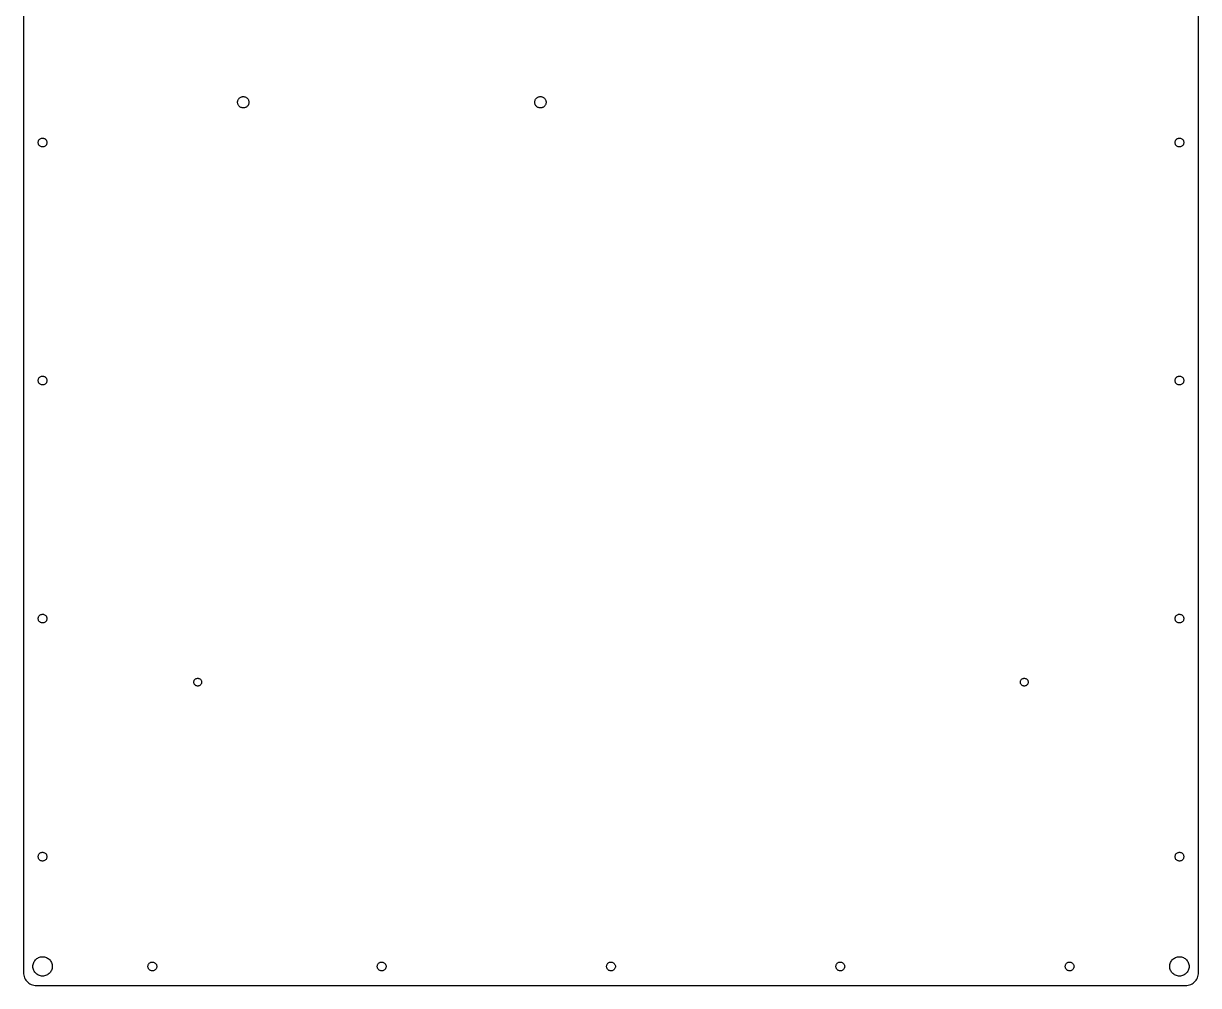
# Model space of a CAD drawing. Header units: metres. Extents: x -227 to 227, y -372 to 372.
# Drawn here: x -227.4 to 227.4, y -372.4 to 0 of the extents above; entities that cross this region are included whole.
import ezdxf

# ---------------------------------------------------------------- set-up
doc = ezdxf.new("R2010")
doc.units = ezdxf.units.M

msp = doc.modelspace()

# ---------------------------------------------------------------- linework, layer by layer
for p, q in [((-227.375, 367.375), (-227.375, -367.375)), ((227.375, -367.375), (227.375, 367.375)), ((-144.52, -30.5), (-144.506, -30.2537)), ((-144.506, -30.7463), (-144.52, -30.5)), ((-144.506, -30.2537), (-144.465, -30.0105)), ((-144.465, -30.9895), (-144.506, -30.7463)), ((-144.465, -30.0105), (-144.397, -29.7734)), ((-144.397, -31.2266), (-144.465, -30.9895)), ((-144.397, -29.7734), (-144.302, -29.5455)), ((-144.302, -31.4545), (-144.397, -31.2266)), ((-144.302, -29.5455), (-144.183, -29.3295)), ((-144.183, -31.6705), (-144.302, -31.4545)), ((-144.183, -29.3295), (-144.04, -29.1283)), ((-144.04, -31.8717), (-144.183, -31.6705)), ((-144.04, -29.1283), (-143.876, -28.9444)), ((-143.876, -28.9444), (-143.692, -28.78)), ((-143.692, -28.78), (-143.49, -28.6372)), ((-143.49, -28.6372), (-143.275, -28.5179)), ((-143.275, -28.5179), (-143.047, -28.4234)), ((-143.047, -28.4234), (-142.81, -28.3551)), ((-142.81, -28.3551), (-142.566, -28.3138)), ((-142.566, -28.3138), (-142.32, -28.3)), ((-142.32, -28.3), (-142.074, -28.3138)), ((-142.074, -28.3138), (-141.83, -28.3551)), ((-141.83, -28.3551), (-141.593, -28.4234)), ((-141.593, -28.4234), (-141.365, -28.5179)), ((-141.365, -28.5179), (-141.15, -28.6372)), ((-141.15, -28.6372), (-140.948, -28.78)), ((-140.948, -28.78), (-140.764, -28.9444)), ((-140.764, -28.9444), (-140.6, -29.1283)), ((-140.6, -29.1283), (-140.457, -29.3295)), ((-140.457, -31.6705), (-140.6, -31.8717)), ((-140.457, -29.3295), (-140.338, -29.5455)), ((-140.338, -31.4545), (-140.457, -31.6705)), ((-140.338, -29.5455), (-140.243, -29.7734)), ((-140.243, -31.2266), (-140.338, -31.4545)), ((-140.243, -29.7734), (-140.175, -30.0105)), ((-140.175, -30.9895), (-140.243, -31.2266)), ((-140.175, -30.0105), (-140.134, -30.2537)), ((-140.134, -30.7463), (-140.175, -30.9895)), ((-140.134, -30.2537), (-140.12, -30.5)), ((-140.12, -30.5), (-140.134, -30.7463)), ((-29.52, -30.5), (-29.5062, -30.2537)), ((-29.5062, -30.7463), (-29.52, -30.5)), ((-29.5062, -30.2537), (-29.4648, -30.0105)), ((-29.4648, -30.9895), (-29.5062, -30.7463)), ((-29.4648, -30.0105), (-29.3965, -29.7734)), ((-29.3965, -31.2266), (-29.4648, -30.9895)), ((-29.3965, -29.7734), (-29.3021, -29.5455)), ((-29.3021, -31.4545), (-29.3965, -31.2266)), ((-29.3021, -29.5455), (-29.1828, -29.3295)), ((-29.1828, -31.6705), (-29.3021, -31.4545)), ((-29.1828, -29.3295), (-29.04, -29.1283)), ((-29.04, -31.8717), (-29.1828, -31.6705)), ((-29.04, -29.1283), (-28.8756, -28.9444)), ((-28.8756, -28.9444), (-28.6917, -28.78)), ((-28.6917, -28.78), (-28.4905, -28.6372)), ((-28.4905, -28.6372), (-28.2745, -28.5179)), ((-28.2745, -28.5179), (-28.0466, -28.4234)), ((-28.0466, -28.4234), (-27.8095, -28.3551)), ((-27.8095, -28.3551), (-27.5663, -28.3138)), ((-27.5663, -28.3138), (-27.32, -28.3)), ((-27.32, -28.3), (-27.0737, -28.3138)), ((-27.0737, -28.3138), (-26.8304, -28.3551)), ((-26.8304, -28.3551), (-26.5934, -28.4234)), ((-26.5934, -28.4234), (-26.3654, -28.5179)), ((-26.3654, -28.5179), (-26.1495, -28.6372)), ((-26.1495, -28.6372), (-25.9483, -28.78)), ((-25.9483, -28.78), (-25.7644, -28.9444)), ((-25.7644, -28.9444), (-25.6, -29.1283)), ((-25.6, -29.1283), (-25.4572, -29.3295)), ((-25.4572, -31.6705), (-25.6, -31.8717)), ((-25.4572, -29.3295), (-25.3379, -29.5455)), ((-25.3379, -31.4545), (-25.4572, -31.6705)), ((-25.3379, -29.5455), (-25.2435, -29.7734)), ((-25.2435, -31.2266), (-25.3379, -31.4545)), ((-25.2435, -29.7734), (-25.1752, -30.0105)), ((-25.1752, -30.9895), (-25.2435, -31.2266)), ((-25.1752, -30.0105), (-25.1338, -30.2537)), ((-25.1338, -30.7463), (-25.1752, -30.9895)), ((-25.1338, -30.2537), (-25.12, -30.5)), ((-25.12, -30.5), (-25.1338, -30.7463)), ((-143.876, -32.0556), (-144.04, -31.8717)), ((-143.692, -32.22), (-143.876, -32.0556)), ((-143.49, -32.3628), (-143.692, -32.22)), ((-143.275, -32.4821), (-143.49, -32.3628)), ((-143.047, -32.5765), (-143.275, -32.4821)), ((-142.81, -32.6448), (-143.047, -32.5765)), ((-142.566, -32.6862), (-142.81, -32.6448)), ((-142.32, -32.7), (-142.566, -32.6862)), ((-142.074, -32.6862), (-142.32, -32.7)), ((-141.83, -32.6448), (-142.074, -32.6862)), ((-141.593, -32.5765), (-141.83, -32.6448)), ((-141.365, -32.4821), (-141.593, -32.5765)), ((-141.15, -32.3628), (-141.365, -32.4821)), ((-140.948, -32.22), (-141.15, -32.3628)), ((-140.764, -32.0556), (-140.948, -32.22)), ((-140.6, -31.8717), (-140.764, -32.0556)), ((-28.8756, -32.0556), (-29.04, -31.8717)), ((-28.6917, -32.22), (-28.8756, -32.0556)), ((-28.4905, -32.3628), (-28.6917, -32.22)), ((-28.2745, -32.4821), (-28.4905, -32.3628)), ((-28.0466, -32.5765), (-28.2745, -32.4821)), ((-27.8095, -32.6448), (-28.0466, -32.5765)), ((-27.5663, -32.6862), (-27.8095, -32.6448)), ((-27.32, -32.7), (-27.5663, -32.6862)), ((-27.0737, -32.6862), (-27.32, -32.7)), ((-26.8304, -32.6448), (-27.0737, -32.6862)), ((-26.5934, -32.5765), (-26.8304, -32.6448)), ((-26.3654, -32.4821), (-26.5934, -32.5765)), ((-26.1495, -32.3628), (-26.3654, -32.4821)), ((-25.9483, -32.22), (-26.1495, -32.3628)), ((-25.7644, -32.0556), (-25.9483, -32.22)), ((-25.6, -31.8717), (-25.7644, -32.0556)), ((-221.628, -45.5816), (-221.539, -45.3499)), ((-221.539, -45.3499), (-221.418, -45.1334)), ((-221.418, -45.1334), (-221.266, -44.937)), ((-221.266, -44.937), (-221.087, -44.7647)), ((-221.087, -44.7647), (-220.886, -44.6203)), ((-220.886, -44.6203), (-220.665, -44.5068)), ((-220.665, -44.5068), (-220.43, -44.4267)), ((-220.43, -44.4267), (-220.186, -44.3816)), ((-220.186, -44.3816), (-219.938, -44.3726)), ((-219.938, -44.3726), (-219.691, -44.3997)), ((-219.691, -44.3997), (-219.451, -44.4625)), ((-219.451, -44.4625), (-219.223, -44.5595)), ((-219.223, -44.5595), (-219.011, -44.6888)), ((-219.011, -44.6888), (-218.82, -44.8476)), ((-218.82, -44.8476), (-218.654, -45.0324)), ((-218.654, -45.0324), (-218.518, -45.2394)), ((-218.518, -45.2394), (-218.412, -45.4641)), ((-218.412, -45.4641), (-218.341, -45.7018)), ((218.341, -45.7018), (218.412, -45.4641)), ((218.412, -45.4641), (218.518, -45.2394)), ((218.518, -45.2394), (218.654, -45.0324)), ((218.654, -45.0324), (218.82, -44.8476)), ((218.82, -44.8476), (219.011, -44.6888)), ((219.011, -44.6888), (219.223, -44.5595)), ((219.223, -44.5595), (219.451, -44.4625)), ((219.451, -44.4625), (219.691, -44.3997)), ((219.691, -44.3997), (219.938, -44.3726)), ((219.938, -44.3726), (220.186, -44.3816)), ((220.186, -44.3816), (220.43, -44.4267)), ((220.43, -44.4267), (220.665, -44.5068)), ((220.665, -44.5068), (220.886, -44.6203)), ((220.886, -44.6203), (221.087, -44.7647)), ((221.087, -44.7647), (221.266, -44.937)), ((221.266, -44.937), (221.418, -45.1334)), ((221.418, -45.1334), (221.539, -45.3499)), ((221.539, -45.3499), (221.628, -45.5816)), ((-221.7, -46.0714), (-221.682, -45.8239)), ((-221.682, -46.3189), (-221.7, -46.0714)), ((-221.682, -45.8239), (-221.628, -45.5816)), ((-221.628, -46.5612), (-221.682, -46.3189)), ((-221.539, -46.793), (-221.628, -46.5612)), ((-221.418, -47.0094), (-221.539, -46.793)), ((-221.266, -47.2059), (-221.418, -47.0094)), ((-221.087, -47.3781), (-221.266, -47.2059)), ((-220.886, -47.5225), (-221.087, -47.3781)), ((-220.665, -47.636), (-220.886, -47.5225)), ((-220.43, -47.7161), (-220.665, -47.636)), ((-220.186, -47.7612), (-220.43, -47.7161)), ((-219.938, -47.7703), (-220.186, -47.7612)), ((-219.691, -47.7431), (-219.938, -47.7703)), ((-219.451, -47.6804), (-219.691, -47.7431)), ((-219.223, -47.5833), (-219.451, -47.6804)), ((-219.011, -47.454), (-219.223, -47.5833)), ((-218.82, -47.2953), (-219.011, -47.454)), ((-218.654, -47.1104), (-218.82, -47.2953)), ((-218.518, -46.9034), (-218.654, -47.1104)), ((-218.412, -46.6787), (-218.518, -46.9034)), ((-218.341, -46.4411), (-218.412, -46.6787)), ((-218.341, -45.7018), (-218.305, -45.9473)), ((-218.305, -46.1955), (-218.341, -46.4411)), ((-218.305, -45.9473), (-218.305, -46.1955)), ((218.305, -45.9473), (218.341, -45.7018)), ((218.305, -46.1955), (218.305, -45.9473)), ((218.341, -46.4411), (218.305, -46.1955)), ((218.412, -46.6787), (218.341, -46.4411)), ((218.518, -46.9034), (218.412, -46.6787)), ((218.654, -47.1104), (218.518, -46.9034)), ((218.82, -47.2953), (218.654, -47.1104)), ((219.011, -47.454), (218.82, -47.2953)), ((219.223, -47.5833), (219.011, -47.454)), ((219.451, -47.6804), (219.223, -47.5833)), ((219.691, -47.7431), (219.451, -47.6804)), ((219.938, -47.7703), (219.691, -47.7431)), ((220.186, -47.7612), (219.938, -47.7703)), ((220.43, -47.7161), (220.186, -47.7612)), ((220.665, -47.636), (220.43, -47.7161)), ((220.886, -47.5225), (220.665, -47.636)), ((221.087, -47.3781), (220.886, -47.5225)), ((221.266, -47.2059), (221.087, -47.3781)), ((221.418, -47.0094), (221.266, -47.2059)), ((221.539, -46.793), (221.418, -47.0094)), ((221.628, -46.5612), (221.539, -46.793)), ((221.628, -45.5816), (221.682, -45.8239)), ((221.682, -46.3189), (221.628, -46.5612)), ((221.682, -45.8239), (221.7, -46.0714)), ((221.7, -46.0714), (221.682, -46.3189)), ((-221.7, -138.214), (-221.682, -137.967)), ((-221.682, -138.462), (-221.7, -138.214)), ((-221.682, -137.967), (-221.628, -137.725)), ((-221.628, -138.704), (-221.682, -138.462)), ((-221.628, -137.725), (-221.539, -137.493)), ((-221.539, -138.936), (-221.628, -138.704)), ((-221.539, -137.493), (-221.418, -137.276)), ((-221.418, -139.152), (-221.539, -138.936)), ((-221.418, -137.276), (-221.266, -137.08)), ((-221.266, -139.349), (-221.418, -139.152)), ((-221.266, -137.08), (-221.087, -136.908)), ((-221.087, -139.521), (-221.266, -139.349)), ((-221.087, -136.908), (-220.886, -136.763)), ((-220.886, -139.665), (-221.087, -139.521)), ((-220.886, -136.763), (-220.665, -136.65)), ((-220.665, -139.779), (-220.886, -139.665)), ((-220.665, -136.65), (-220.43, -136.57)), ((-220.43, -139.859), (-220.665, -139.779)), ((-220.43, -136.57), (-220.186, -136.524)), ((-220.186, -139.904), (-220.43, -139.859)), ((-220.186, -136.524), (-219.938, -136.515)), ((-219.938, -139.913), (-220.186, -139.904)), ((-219.938, -136.515), (-219.691, -136.543)), ((-219.691, -139.886), (-219.938, -139.913)), ((-219.691, -136.543), (-219.451, -136.605)), ((-219.451, -139.823), (-219.691, -139.886)), ((-219.451, -136.605), (-219.223, -136.702)), ((-219.223, -139.726), (-219.451, -139.823)), ((-219.223, -136.702), (-219.011, -136.832)), ((-219.011, -139.597), (-219.223, -139.726)), ((-219.011, -136.832), (-218.82, -136.99)), ((-218.82, -139.438), (-219.011, -139.597)), ((-218.82, -136.99), (-218.654, -137.175)), ((-218.654, -139.253), (-218.82, -139.438)), ((-218.654, -137.175), (-218.518, -137.382)), ((-218.518, -139.046), (-218.654, -139.253)), ((-218.518, -137.382), (-218.412, -137.607)), ((-218.412, -138.822), (-218.518, -139.046)), ((-218.412, -137.607), (-218.341, -137.845)), ((-218.341, -138.584), (-218.412, -138.822)), ((-218.341, -137.845), (-218.305, -138.09)), ((-218.305, -138.338), (-218.341, -138.584)), ((-218.305, -138.09), (-218.305, -138.338)), ((218.305, -138.09), (218.341, -137.845)), ((218.305, -138.338), (218.305, -138.09)), ((218.341, -138.584), (218.305, -138.338)), ((218.341, -137.845), (218.412, -137.607)), ((218.412, -138.822), (218.341, -138.584)), ((218.412, -137.607), (218.518, -137.382)), ((218.518, -139.046), (218.412, -138.822)), ((218.518, -137.382), (218.654, -137.175)), ((218.654, -139.253), (218.518, -139.046)), ((218.654, -137.175), (218.82, -136.99)), ((218.82, -139.438), (218.654, -139.253)), ((218.82, -136.99), (219.011, -136.832)), ((219.011, -139.597), (218.82, -139.438)), ((219.011, -136.832), (219.223, -136.702)), ((219.223, -139.726), (219.011, -139.597)), ((219.223, -136.702), (219.451, -136.605)), ((219.451, -139.823), (219.223, -139.726)), ((219.451, -136.605), (219.691, -136.543)), ((219.691, -139.886), (219.451, -139.823)), ((219.691, -136.543), (219.938, -136.515)), ((219.938, -139.913), (219.691, -139.886)), ((219.938, -136.515), (220.186, -136.524)), ((220.186, -139.904), (219.938, -139.913)), ((220.186, -136.524), (220.43, -136.57)), ((220.43, -139.859), (220.186, -139.904)), ((220.43, -136.57), (220.665, -136.65)), ((220.665, -139.779), (220.43, -139.859)), ((220.665, -136.65), (220.886, -136.763)), ((220.886, -139.665), (220.665, -139.779)), ((220.886, -136.763), (221.087, -136.908)), ((221.087, -139.521), (220.886, -139.665)), ((221.087, -136.908), (221.266, -137.08)), ((221.266, -139.349), (221.087, -139.521)), ((221.266, -137.08), (221.418, -137.276)), ((221.418, -139.152), (221.266, -139.349)), ((221.418, -137.276), (221.539, -137.493)), ((221.539, -138.936), (221.418, -139.152)), ((221.539, -137.493), (221.628, -137.725)), ((221.628, -138.704), (221.539, -138.936)), ((221.628, -137.725), (221.682, -137.967)), ((221.682, -138.462), (221.628, -138.704)), ((221.682, -137.967), (221.7, -138.214)), ((221.7, -138.214), (221.682, -138.462)), ((-221.7, -230.357), (-221.682, -230.11)), ((-221.682, -230.605), (-221.7, -230.357)), ((-221.682, -230.11), (-221.628, -229.867)), ((-221.628, -230.847), (-221.682, -230.605)), ((-221.628, -229.867), (-221.539, -229.636)), ((-221.539, -231.079), (-221.628, -230.847)), ((-221.539, -229.636), (-221.418, -229.419)), ((-221.418, -231.295), (-221.539, -231.079)), ((-221.418, -229.419), (-221.266, -229.223)), ((-221.266, -231.492), (-221.418, -231.295)), ((-221.266, -229.223), (-221.087, -229.05)), ((-221.087, -231.664), (-221.266, -231.492)), ((-221.087, -229.05), (-220.886, -228.906)), ((-220.886, -231.808), (-221.087, -231.664)), ((-220.886, -228.906), (-220.665, -228.793)), ((-220.665, -231.922), (-220.886, -231.808)), ((-220.665, -228.793), (-220.43, -228.712)), ((-220.43, -232.002), (-220.665, -231.922)), ((-220.43, -228.712), (-220.186, -228.667)), ((-220.186, -228.667), (-219.938, -228.658)), ((-219.938, -228.658), (-219.691, -228.685)), ((-219.691, -228.685), (-219.451, -228.748)), ((-219.451, -228.748), (-219.223, -228.845)), ((-219.223, -231.869), (-219.451, -231.966)), ((-219.223, -228.845), (-219.011, -228.975)), ((-219.011, -231.74), (-219.223, -231.869)), ((-219.011, -228.975), (-218.82, -229.133)), ((-218.82, -231.581), (-219.011, -231.74)), ((-218.82, -229.133), (-218.654, -229.318)), ((-218.654, -231.396), (-218.82, -231.581)), ((-218.654, -229.318), (-218.518, -229.525)), ((-218.518, -231.189), (-218.654, -231.396)), ((-218.518, -229.525), (-218.412, -229.75)), ((-218.412, -230.964), (-218.518, -231.189)), ((-218.412, -229.75), (-218.341, -229.988)), ((-218.341, -230.727), (-218.412, -230.964)), ((-218.341, -229.988), (-218.305, -230.233)), ((-218.305, -230.481), (-218.341, -230.727)), ((-218.305, -230.233), (-218.305, -230.481)), ((218.305, -230.233), (218.341, -229.988)), ((218.305, -230.481), (218.305, -230.233)), ((218.341, -230.727), (218.305, -230.481)), ((218.341, -229.988), (218.412, -229.75)), ((218.412, -230.964), (218.341, -230.727)), ((218.412, -229.75), (218.518, -229.525)), ((218.518, -231.189), (218.412, -230.964)), ((218.518, -229.525), (218.654, -229.318)), ((218.654, -231.396), (218.518, -231.189)), ((218.654, -229.318), (218.82, -229.133)), ((218.82, -231.581), (218.654, -231.396)), ((218.82, -229.133), (219.011, -228.975)), ((219.011, -231.74), (218.82, -231.581)), ((219.011, -228.975), (219.223, -228.845)), ((219.223, -231.869), (219.011, -231.74)), ((219.223, -228.845), (219.451, -228.748)), ((219.451, -231.966), (219.223, -231.869)), ((219.451, -228.748), (219.691, -228.685)), ((219.691, -228.685), (219.938, -228.658)), ((219.938, -228.658), (220.186, -228.667)), ((220.186, -228.667), (220.43, -228.712)), ((220.43, -228.712), (220.665, -228.793)), ((220.665, -231.922), (220.43, -232.002)), ((220.665, -228.793), (220.886, -228.906)), ((220.886, -231.808), (220.665, -231.922)), ((220.886, -228.906), (221.087, -229.05)), ((221.087, -231.664), (220.886, -231.808)), ((221.087, -229.05), (221.266, -229.223)), ((221.266, -231.492), (221.087, -231.664)), ((221.266, -229.223), (221.418, -229.419)), ((221.418, -231.295), (221.266, -231.492)), ((221.418, -229.419), (221.539, -229.636)), ((221.539, -231.079), (221.418, -231.295)), ((221.539, -229.636), (221.628, -229.867)), ((221.628, -230.847), (221.539, -231.079)), ((221.628, -229.867), (221.682, -230.11)), ((221.682, -230.605), (221.628, -230.847)), ((221.682, -230.11), (221.7, -230.357)), ((221.7, -230.357), (221.682, -230.605)), ((-220.186, -232.047), (-220.43, -232.002)), ((-219.938, -232.056), (-220.186, -232.047)), ((-219.691, -232.029), (-219.938, -232.056)), ((-219.451, -231.966), (-219.691, -232.029)), ((219.691, -232.029), (219.451, -231.966)), ((219.938, -232.056), (219.691, -232.029)), ((220.186, -232.047), (219.938, -232.056)), ((220.43, -232.002), (220.186, -232.047)), ((-161.43, -254.703), (-161.369, -254.463)), ((-161.369, -254.463), (-161.269, -254.236)), ((-161.269, -254.236), (-161.134, -254.029)), ((-161.134, -254.029), (-160.966, -253.846)), ((-160.966, -253.846), (-160.77, -253.694)), ((-160.77, -253.694), (-160.553, -253.576)), ((-160.553, -253.576), (-160.318, -253.496)), ((-160.318, -253.496), (-160.074, -253.455)), ((-160.074, -253.455), (-159.826, -253.455)), ((-159.826, -253.455), (-159.582, -253.496)), ((-159.582, -253.496), (-159.347, -253.576)), ((-159.347, -253.576), (-159.13, -253.694)), ((-159.13, -253.694), (-158.934, -253.846)), ((-158.934, -253.846), (-158.766, -254.029)), ((-158.766, -254.029), (-158.631, -254.236)), ((-158.631, -254.236), (-158.531, -254.463)), ((-158.531, -254.463), (-158.47, -254.703)), ((158.47, -254.703), (158.531, -254.463)), ((158.531, -254.463), (158.631, -254.236)), ((158.631, -254.236), (158.766, -254.029)), ((158.766, -254.029), (158.934, -253.846)), ((158.934, -253.846), (159.13, -253.694)), ((159.13, -253.694), (159.347, -253.576)), ((159.347, -253.576), (159.582, -253.496)), ((159.582, -253.496), (159.826, -253.455)), ((159.826, -253.455), (160.074, -253.455)), ((160.074, -253.455), (160.318, -253.496)), ((160.318, -253.496), (160.553, -253.576)), ((160.553, -253.576), (160.77, -253.694)), ((160.77, -253.694), (160.966, -253.846)), ((160.966, -253.846), (161.134, -254.029)), ((161.134, -254.029), (161.269, -254.236)), ((161.269, -254.236), (161.369, -254.463)), ((161.369, -254.463), (161.43, -254.703)), ((-161.45, -254.95), (-161.43, -254.703)), ((-161.43, -255.197), (-161.45, -254.95)), ((-161.369, -255.437), (-161.43, -255.197)), ((-161.269, -255.664), (-161.369, -255.437)), ((-161.134, -255.871), (-161.269, -255.664)), ((-160.966, -256.054), (-161.134, -255.871)), ((-160.77, -256.206), (-160.966, -256.054)), ((-160.553, -256.324), (-160.77, -256.206)), ((-160.318, -256.404), (-160.553, -256.324)), ((-160.074, -256.445), (-160.318, -256.404)), ((-159.826, -256.445), (-160.074, -256.445)), ((-159.582, -256.404), (-159.826, -256.445)), ((-159.347, -256.324), (-159.582, -256.404)), ((-159.13, -256.206), (-159.347, -256.324)), ((-158.934, -256.054), (-159.13, -256.206)), ((-158.766, -255.871), (-158.934, -256.054)), ((-158.631, -255.664), (-158.766, -255.871)), ((-158.531, -255.437), (-158.631, -255.664)), ((-158.47, -255.197), (-158.531, -255.437)), ((-158.47, -254.703), (-158.45, -254.95)), ((-158.45, -254.95), (-158.47, -255.197)), ((158.45, -254.95), (158.47, -254.703)), ((158.47, -255.197), (158.45, -254.95)), ((158.531, -255.437), (158.47, -255.197)), ((158.631, -255.664), (158.531, -255.437)), ((158.766, -255.871), (158.631, -255.664)), ((158.934, -256.054), (158.766, -255.871)), ((159.13, -256.206), (158.934, -256.054)), ((159.347, -256.324), (159.13, -256.206)), ((159.582, -256.404), (159.347, -256.324)), ((159.826, -256.445), (159.582, -256.404)), ((160.074, -256.445), (159.826, -256.445)), ((160.318, -256.404), (160.074, -256.445)), ((160.553, -256.324), (160.318, -256.404)), ((160.77, -256.206), (160.553, -256.324)), ((160.966, -256.054), (160.77, -256.206)), ((161.134, -255.871), (160.966, -256.054)), ((161.269, -255.664), (161.134, -255.871)), ((161.369, -255.437), (161.269, -255.664)), ((161.43, -255.197), (161.369, -255.437)), ((161.43, -254.703), (161.45, -254.95)), ((161.45, -254.95), (161.43, -255.197)), ((-221.7, -322.5), (-221.682, -322.252)), ((-221.682, -322.748), (-221.7, -322.5)), ((-221.682, -322.252), (-221.628, -322.01)), ((-221.628, -322.99), (-221.682, -322.748)), ((-221.628, -322.01), (-221.539, -321.778)), ((-221.539, -321.778), (-221.418, -321.562)), ((-221.418, -321.562), (-221.266, -321.366)), ((-221.266, -321.366), (-221.087, -321.193)), ((-221.087, -321.193), (-220.886, -321.049)), ((-220.886, -321.049), (-220.665, -320.935)), ((-220.665, -320.935), (-220.43, -320.855)), ((-220.43, -320.855), (-220.186, -320.81)), ((-220.186, -320.81), (-219.938, -320.801)), ((-219.938, -320.801), (-219.691, -320.828)), ((-219.691, -320.828), (-219.451, -320.891)), ((-219.451, -320.891), (-219.223, -320.988)), ((-219.223, -320.988), (-219.011, -321.117)), ((-219.011, -321.117), (-218.82, -321.276)), ((-218.82, -321.276), (-218.654, -321.461)), ((-218.654, -321.461), (-218.518, -321.668)), ((-218.518, -321.668), (-218.412, -321.893)), ((-218.412, -321.893), (-218.341, -322.13)), ((-218.341, -322.87), (-218.412, -323.107)), ((-218.341, -322.13), (-218.305, -322.376)), ((-218.305, -322.624), (-218.341, -322.87)), ((-218.305, -322.376), (-218.305, -322.624)), ((218.305, -322.376), (218.341, -322.13)), ((218.305, -322.624), (218.305, -322.376)), ((218.341, -322.87), (218.305, -322.624)), ((218.341, -322.13), (218.412, -321.893)), ((218.412, -323.107), (218.341, -322.87)), ((218.412, -321.893), (218.518, -321.668)), ((218.518, -321.668), (218.654, -321.461)), ((218.654, -321.461), (218.82, -321.276)), ((218.82, -321.276), (219.011, -321.117)), ((219.011, -321.117), (219.223, -320.988)), ((219.223, -320.988), (219.451, -320.891)), ((219.451, -320.891), (219.691, -320.828)), ((219.691, -320.828), (219.938, -320.801)), ((219.938, -320.801), (220.186, -320.81)), ((220.186, -320.81), (220.43, -320.855)), ((220.43, -320.855), (220.665, -320.935)), ((220.665, -320.935), (220.886, -321.049)), ((220.886, -321.049), (221.087, -321.193)), ((221.087, -321.193), (221.266, -321.366)), ((221.266, -321.366), (221.418, -321.562)), ((221.418, -321.562), (221.539, -321.778)), ((221.539, -321.778), (221.628, -322.01)), ((221.628, -322.01), (221.682, -322.252)), ((221.682, -322.748), (221.628, -322.99)), ((221.682, -322.252), (221.7, -322.5)), ((221.7, -322.5), (221.682, -322.748)), ((-221.539, -323.222), (-221.628, -322.99)), ((-221.418, -323.438), (-221.539, -323.222)), ((-221.266, -323.634), (-221.418, -323.438)), ((-221.087, -323.807), (-221.266, -323.634)), ((-220.886, -323.951), (-221.087, -323.807)), ((-220.665, -324.065), (-220.886, -323.951)), ((-220.43, -324.145), (-220.665, -324.065)), ((-220.186, -324.19), (-220.43, -324.145)), ((-219.938, -324.199), (-220.186, -324.19)), ((-219.691, -324.172), (-219.938, -324.199)), ((-219.451, -324.109), (-219.691, -324.172)), ((-219.223, -324.012), (-219.451, -324.109)), ((-219.011, -323.883), (-219.223, -324.012)), ((-218.82, -323.724), (-219.011, -323.883)), ((-218.654, -323.539), (-218.82, -323.724)), ((-218.518, -323.332), (-218.654, -323.539)), ((-218.412, -323.107), (-218.518, -323.332)), ((218.518, -323.332), (218.412, -323.107)), ((218.654, -323.539), (218.518, -323.332)), ((218.82, -323.724), (218.654, -323.539)), ((219.011, -323.883), (218.82, -323.724)), ((219.223, -324.012), (219.011, -323.883)), ((219.451, -324.109), (219.223, -324.012)), ((219.691, -324.172), (219.451, -324.109)), ((219.938, -324.199), (219.691, -324.172)), ((220.186, -324.19), (219.938, -324.199)), ((220.43, -324.145), (220.186, -324.19)), ((220.665, -324.065), (220.43, -324.145)), ((220.886, -323.951), (220.665, -324.065)), ((221.087, -323.807), (220.886, -323.951)), ((221.266, -323.634), (221.087, -323.807)), ((221.418, -323.438), (221.266, -323.634)), ((221.539, -323.222), (221.418, -323.438)), ((221.628, -322.99), (221.539, -323.222)), ((-223.566, -363.841), (-223.426, -363.475)), ((-223.426, -363.475), (-223.248, -363.125)), ((-223.248, -363.125), (-223.034, -362.796)), ((-223.034, -362.796), (-222.787, -362.491)), ((-222.787, -362.491), (-222.509, -362.213)), ((-222.509, -362.213), (-222.204, -361.966)), ((-222.204, -361.966), (-221.875, -361.752)), ((-221.875, -361.752), (-221.525, -361.574)), ((-221.525, -361.574), (-221.159, -361.434)), ((-221.159, -361.434), (-220.78, -361.332)), ((-220.78, -361.332), (-220.392, -361.271)), ((-220.392, -361.271), (-220, -361.25)), ((-220, -361.25), (-219.608, -361.271)), ((-219.608, -361.271), (-219.22, -361.332)), ((-219.22, -361.332), (-218.841, -361.434)), ((-218.841, -361.434), (-218.475, -361.574)), ((-218.475, -361.574), (-218.125, -361.752)), ((-218.125, -361.752), (-217.796, -361.966)), ((-217.796, -361.966), (-217.491, -362.213)), ((-217.491, -362.213), (-217.213, -362.491)), ((-217.213, -362.491), (-216.966, -362.796)), ((-216.966, -362.796), (-216.752, -363.125)), ((-216.752, -363.125), (-216.574, -363.475)), ((-216.574, -363.475), (-216.434, -363.841)), ((-178.846, -363.961), (-178.68, -363.776)), ((-178.68, -363.776), (-178.489, -363.617)), ((-178.489, -363.617), (-178.277, -363.488)), ((-178.277, -363.488), (-178.049, -363.391)), ((-178.049, -363.391), (-177.809, -363.328)), ((-177.809, -363.328), (-177.562, -363.301)), ((-177.562, -363.301), (-177.314, -363.31)), ((-177.314, -363.31), (-177.07, -363.355)), ((-177.07, -363.355), (-176.835, -363.435)), ((-176.835, -363.435), (-176.614, -363.549)), ((-176.614, -363.549), (-176.413, -363.693)), ((-176.413, -363.693), (-176.234, -363.866)), ((-90.0955, -363.961), (-89.9299, -363.776)), ((-89.9299, -363.776), (-89.7392, -363.617)), ((-89.7392, -363.617), (-89.5273, -363.488)), ((-89.5273, -363.488), (-89.2989, -363.391)), ((-89.2989, -363.391), (-89.0588, -363.328)), ((-89.0588, -363.328), (-88.8121, -363.301)), ((-88.8121, -363.301), (-88.5641, -363.31)), ((-88.5641, -363.31), (-88.32, -363.355)), ((-88.32, -363.355), (-88.0851, -363.435)), ((-88.0851, -363.435), (-87.8644, -363.549)), ((-87.8644, -363.549), (-87.6626, -363.693)), ((-87.6626, -363.693), (-87.4839, -363.866)), ((-1.34554, -363.961), (-1.17992, -363.776)), ((-1.17992, -363.776), (-0.98915, -363.617)), ((-0.98915, -363.617), (-0.7773, -363.488)), ((-0.7773, -363.488), (-0.54889, -363.391)), ((-0.54889, -363.391), (-0.30878, -363.328)), ((-0.30878, -363.328), (-0.06207, -363.301)), ((-0.06207, -363.301), (0.18593, -363.31)), ((0.18593, -363.31), (0.42998, -363.355)), ((0.42998, -363.355), (0.66487, -363.435)), ((0.66487, -363.435), (0.88559, -363.549)), ((0.88559, -363.549), (1.08743, -363.693)), ((1.08743, -363.693), (1.2661, -363.866)), ((87.4044, -363.961), (87.5701, -363.776)), ((87.5701, -363.776), (87.7608, -363.617)), ((87.7608, -363.617), (87.9727, -363.488)), ((87.9727, -363.488), (88.2011, -363.391)), ((88.2011, -363.391), (88.4412, -363.328)), ((88.4412, -363.328), (88.6879, -363.301)), ((88.6879, -363.301), (88.9359, -363.31)), ((88.9359, -363.31), (89.18, -363.355)), ((89.18, -363.355), (89.4149, -363.435)), ((89.4149, -363.435), (89.6356, -363.549)), ((89.6356, -363.549), (89.8374, -363.693)), ((89.8374, -363.693), (90.0161, -363.866)), ((176.154, -363.961), (176.32, -363.776)), ((176.32, -363.776), (176.511, -363.617)), ((176.511, -363.617), (176.723, -363.488)), ((176.723, -363.488), (176.951, -363.391)), ((176.951, -363.391), (177.191, -363.328)), ((177.191, -363.328), (177.438, -363.301)), ((177.438, -363.301), (177.686, -363.31)), ((177.686, -363.31), (177.93, -363.355)), ((177.93, -363.355), (178.165, -363.435)), ((178.165, -363.435), (178.386, -363.549)), ((178.386, -363.549), (178.587, -363.693)), ((178.587, -363.693), (178.766, -363.866)), ((216.434, -363.841), (216.574, -363.475)), ((216.574, -363.475), (216.752, -363.125)), ((216.752, -363.125), (216.966, -362.796)), ((216.966, -362.796), (217.213, -362.491)), ((217.213, -362.491), (217.491, -362.213)), ((217.491, -362.213), (217.796, -361.966)), ((217.796, -361.966), (218.125, -361.752)), ((218.125, -361.752), (218.475, -361.574)), ((218.475, -361.574), (218.841, -361.434)), ((218.841, -361.434), (219.22, -361.332)), ((219.22, -361.332), (219.608, -361.271)), ((219.608, -361.271), (220, -361.25)), ((220, -361.25), (220.392, -361.271)), ((220.392, -361.271), (220.78, -361.332)), ((220.78, -361.332), (221.159, -361.434)), ((221.159, -361.434), (221.525, -361.574)), ((221.525, -361.574), (221.875, -361.752)), ((221.875, -361.752), (222.204, -361.966)), ((222.204, -361.966), (222.509, -362.213)), ((222.509, -362.213), (222.787, -362.491)), ((222.787, -362.491), (223.034, -362.796)), ((223.034, -362.796), (223.248, -363.125)), ((223.248, -363.125), (223.426, -363.475)), ((223.426, -363.475), (223.566, -363.841)), ((-227.375, -367.375), (-227.348, -367.898)), ((-227.348, -367.898), (-227.266, -368.415)), ((-223.75, -365), (-223.729, -364.608)), ((-223.729, -365.392), (-223.75, -365)), ((-223.729, -364.608), (-223.668, -364.22)), ((-223.668, -365.78), (-223.729, -365.392)), ((-223.668, -364.22), (-223.566, -363.841)), ((-223.566, -366.159), (-223.668, -365.78)), ((-223.426, -366.525), (-223.566, -366.159)), ((-223.248, -366.875), (-223.426, -366.525)), ((-223.034, -367.204), (-223.248, -366.875)), ((-222.787, -367.509), (-223.034, -367.204)), ((-222.509, -367.787), (-222.787, -367.509)), ((-222.204, -368.034), (-222.509, -367.787)), ((-221.875, -368.248), (-222.204, -368.034)), ((-221.525, -368.426), (-221.875, -368.248)), ((-218.125, -368.248), (-218.475, -368.426)), ((-217.796, -368.034), (-218.125, -368.248)), ((-217.491, -367.787), (-217.796, -368.034)), ((-217.213, -367.509), (-217.491, -367.787)), ((-216.966, -367.204), (-217.213, -367.509)), ((-216.752, -366.875), (-216.966, -367.204)), ((-216.574, -366.525), (-216.752, -366.875)), ((-216.434, -366.159), (-216.574, -366.525)), ((-216.434, -363.841), (-216.332, -364.22)), ((-216.332, -365.78), (-216.434, -366.159)), ((-216.332, -364.22), (-216.271, -364.608)), ((-216.271, -365.392), (-216.332, -365.78)), ((-216.271, -364.608), (-216.25, -365)), ((-216.25, -365), (-216.271, -365.392)), ((-179.195, -364.876), (-179.159, -364.63)), ((-179.195, -365.124), (-179.195, -364.876)), ((-179.159, -365.37), (-179.195, -365.124)), ((-179.159, -364.63), (-179.088, -364.393)), ((-179.088, -365.607), (-179.159, -365.37)), ((-179.088, -364.393), (-178.982, -364.168)), ((-178.982, -365.832), (-179.088, -365.607)), ((-178.982, -364.168), (-178.846, -363.961)), ((-178.846, -366.039), (-178.982, -365.832)), ((-178.68, -366.224), (-178.846, -366.039)), ((-178.489, -366.383), (-178.68, -366.224)), ((-178.277, -366.512), (-178.489, -366.383)), ((-178.049, -366.609), (-178.277, -366.512)), ((-177.809, -366.672), (-178.049, -366.609)), ((-177.562, -366.699), (-177.809, -366.672)), ((-177.314, -366.69), (-177.562, -366.699)), ((-177.07, -366.645), (-177.314, -366.69)), ((-176.835, -366.565), (-177.07, -366.645)), ((-176.614, -366.451), (-176.835, -366.565)), ((-176.413, -366.307), (-176.614, -366.451)), ((-176.234, -366.134), (-176.413, -366.307)), ((-176.234, -363.866), (-176.082, -364.062)), ((-176.082, -365.938), (-176.234, -366.134)), ((-176.082, -364.062), (-175.961, -364.278)), ((-175.961, -365.722), (-176.082, -365.938)), ((-175.961, -364.278), (-175.872, -364.51)), ((-175.872, -365.49), (-175.961, -365.722)), ((-175.872, -364.51), (-175.818, -364.752)), ((-175.818, -365.248), (-175.872, -365.49)), ((-175.818, -364.752), (-175.8, -365)), ((-175.8, -365), (-175.818, -365.248)), ((-90.4455, -364.876), (-90.4093, -364.63)), ((-90.4455, -365.124), (-90.4455, -364.876)), ((-90.4093, -365.37), (-90.4455, -365.124)), ((-90.4093, -364.63), (-90.3378, -364.393)), ((-90.3378, -365.607), (-90.4093, -365.37)), ((-90.3378, -364.393), (-90.2325, -364.168)), ((-90.2325, -365.832), (-90.3378, -365.607)), ((-90.2325, -364.168), (-90.0955, -363.961)), ((-90.0955, -366.039), (-90.2325, -365.832)), ((-89.9299, -366.224), (-90.0955, -366.039)), ((-89.7392, -366.383), (-89.9299, -366.224)), ((-89.5273, -366.512), (-89.7392, -366.383)), ((-89.2989, -366.609), (-89.5273, -366.512)), ((-89.0588, -366.672), (-89.2989, -366.609)), ((-88.8121, -366.699), (-89.0588, -366.672)), ((-88.5641, -366.69), (-88.8121, -366.699)), ((-88.32, -366.645), (-88.5641, -366.69)), ((-88.0851, -366.565), (-88.32, -366.645)), ((-87.8644, -366.451), (-88.0851, -366.565)), ((-87.6626, -366.307), (-87.8644, -366.451)), ((-87.4839, -366.134), (-87.6626, -366.307)), ((-87.4839, -363.866), (-87.3322, -364.062)), ((-87.3322, -365.938), (-87.4839, -366.134)), ((-87.3322, -364.062), (-87.2107, -364.278)), ((-87.2107, -365.722), (-87.3322, -365.938)), ((-87.2107, -364.278), (-87.1221, -364.51)), ((-87.1221, -365.49), (-87.2107, -365.722)), ((-87.1221, -364.51), (-87.0681, -364.752)), ((-87.0681, -365.248), (-87.1221, -365.49)), ((-87.0681, -364.752), (-87.05, -365)), ((-87.05, -365), (-87.0681, -365.248)), ((-1.69545, -364.876), (-1.65932, -364.63)), ((-1.69545, -365.124), (-1.69545, -364.876)), ((-1.65932, -365.37), (-1.69545, -365.124)), ((-1.65932, -364.63), (-1.58781, -364.393)), ((-1.58781, -365.607), (-1.65932, -365.37)), ((-1.58781, -364.393), (-1.48248, -364.168)), ((-1.48248, -365.832), (-1.58781, -365.607)), ((-1.48248, -364.168), (-1.34554, -363.961)), ((-1.34554, -366.039), (-1.48248, -365.832)), ((-1.17992, -366.224), (-1.34554, -366.039)), ((-0.98915, -366.383), (-1.17992, -366.224)), ((-0.7773, -366.512), (-0.98915, -366.383)), ((-0.54889, -366.609), (-0.7773, -366.512)), ((-0.30878, -366.672), (-0.54889, -366.609)), ((-0.06207, -366.699), (-0.30878, -366.672)), ((0.18593, -366.69), (-0.06207, -366.699)), ((0.42998, -366.645), (0.18593, -366.69)), ((0.66487, -366.565), (0.42998, -366.645)), ((0.88559, -366.451), (0.66487, -366.565)), ((1.08743, -366.307), (0.88559, -366.451)), ((1.2661, -366.134), (1.08743, -366.307)), ((1.2661, -363.866), (1.41779, -364.062)), ((1.41779, -365.938), (1.2661, -366.134)), ((1.41779, -364.062), (1.53926, -364.278)), ((1.53926, -365.722), (1.41779, -365.938)), ((1.53926, -364.278), (1.62791, -364.51)), ((1.62791, -365.49), (1.53926, -365.722)), ((1.62791, -364.51), (1.68187, -364.752)), ((1.68187, -365.248), (1.62791, -365.49)), ((1.68187, -364.752), (1.7, -365)), ((1.7, -365), (1.68187, -365.248)), ((87.0545, -364.876), (87.0907, -364.63)), ((87.0545, -365.124), (87.0545, -364.876)), ((87.0907, -365.37), (87.0545, -365.124)), ((87.0907, -364.63), (87.1622, -364.393)), ((87.1622, -365.607), (87.0907, -365.37)), ((87.1622, -364.393), (87.2675, -364.168)), ((87.2675, -365.832), (87.1622, -365.607)), ((87.2675, -364.168), (87.4044, -363.961)), ((87.4044, -366.039), (87.2675, -365.832)), ((87.5701, -366.224), (87.4044, -366.039)), ((87.7608, -366.383), (87.5701, -366.224)), ((87.9727, -366.512), (87.7608, -366.383)), ((88.2011, -366.609), (87.9727, -366.512)), ((88.4412, -366.672), (88.2011, -366.609)), ((88.6879, -366.699), (88.4412, -366.672)), ((88.9359, -366.69), (88.6879, -366.699)), ((89.18, -366.645), (88.9359, -366.69)), ((89.4149, -366.565), (89.18, -366.645)), ((89.6356, -366.451), (89.4149, -366.565)), ((89.8374, -366.307), (89.6356, -366.451)), ((90.0161, -366.134), (89.8374, -366.307)), ((90.0161, -363.866), (90.1678, -364.062)), ((90.1678, -365.938), (90.0161, -366.134)), ((90.1678, -364.062), (90.2893, -364.278)), ((90.2893, -365.722), (90.1678, -365.938)), ((90.2893, -364.278), (90.3779, -364.51)), ((90.3779, -365.49), (90.2893, -365.722)), ((90.3779, -364.51), (90.4319, -364.752)), ((90.4319, -365.248), (90.3779, -365.49)), ((90.4319, -364.752), (90.45, -365)), ((90.45, -365), (90.4319, -365.248)), ((175.805, -364.876), (175.841, -364.63)), ((175.805, -365.124), (175.805, -364.876)), ((175.841, -365.37), (175.805, -365.124)), ((175.841, -364.63), (175.912, -364.393)), ((175.912, -365.607), (175.841, -365.37)), ((175.912, -364.393), (176.018, -364.168)), ((176.018, -365.832), (175.912, -365.607)), ((176.018, -364.168), (176.154, -363.961)), ((176.154, -366.039), (176.018, -365.832)), ((176.32, -366.224), (176.154, -366.039)), ((176.511, -366.383), (176.32, -366.224)), ((176.723, -366.512), (176.511, -366.383)), ((176.951, -366.609), (176.723, -366.512)), ((177.191, -366.672), (176.951, -366.609)), ((177.438, -366.699), (177.191, -366.672)), ((177.686, -366.69), (177.438, -366.699)), ((177.93, -366.645), (177.686, -366.69)), ((178.165, -366.565), (177.93, -366.645)), ((178.386, -366.451), (178.165, -366.565)), ((178.587, -366.307), (178.386, -366.451)), ((178.766, -366.134), (178.587, -366.307)), ((178.766, -363.866), (178.918, -364.062)), ((178.918, -365.938), (178.766, -366.134)), ((178.918, -364.062), (179.039, -364.278)), ((179.039, -365.722), (178.918, -365.938)), ((179.039, -364.278), (179.128, -364.51)), ((179.128, -365.49), (179.039, -365.722)), ((179.128, -364.51), (179.182, -364.752)), ((179.182, -365.248), (179.128, -365.49)), ((179.182, -364.752), (179.2, -365)), ((179.2, -365), (179.182, -365.248)), ((216.25, -365), (216.271, -364.608)), ((216.271, -365.392), (216.25, -365)), ((216.271, -364.608), (216.332, -364.22)), ((216.332, -365.78), (216.271, -365.392)), ((216.332, -364.22), (216.434, -363.841)), ((216.434, -366.159), (216.332, -365.78)), ((216.574, -366.525), (216.434, -366.159)), ((216.752, -366.875), (216.574, -366.525)), ((216.966, -367.204), (216.752, -366.875)), ((217.213, -367.509), (216.966, -367.204)), ((217.491, -367.787), (217.213, -367.509)), ((217.796, -368.034), (217.491, -367.787)), ((218.125, -368.248), (217.796, -368.034)), ((218.475, -368.426), (218.125, -368.248)), ((221.875, -368.248), (221.525, -368.426)), ((222.204, -368.034), (221.875, -368.248)), ((222.509, -367.787), (222.204, -368.034)), ((222.787, -367.509), (222.509, -367.787)), ((223.034, -367.204), (222.787, -367.509)), ((223.248, -366.875), (223.034, -367.204)), ((223.426, -366.525), (223.248, -366.875)), ((223.566, -366.159), (223.426, -366.525)), ((223.566, -363.841), (223.668, -364.22)), ((223.668, -365.78), (223.566, -366.159)), ((223.668, -364.22), (223.729, -364.608)), ((223.729, -365.392), (223.668, -365.78)), ((223.729, -364.608), (223.75, -365)), ((223.75, -365), (223.729, -365.392)), ((227.266, -368.415), (227.348, -367.898)), ((227.348, -367.898), (227.375, -367.375)), ((-227.266, -368.415), (-227.13, -368.92)), ((-227.13, -368.92), (-226.943, -369.409)), ((-226.943, -369.409), (-226.705, -369.875)), ((-226.705, -369.875), (-226.42, -370.314)), ((-226.42, -370.314), (-226.091, -370.721)), ((-226.091, -370.721), (-225.721, -371.091)), ((-225.721, -371.091), (-225.314, -371.42)), ((-225.314, -371.42), (-224.875, -371.705)), ((-224.875, -371.705), (-224.409, -371.943)), ((-224.409, -371.943), (-223.92, -372.13)), ((-223.92, -372.13), (-223.415, -372.266)), ((-223.415, -372.266), (-222.898, -372.348)), ((-222.898, -372.348), (-222.375, -372.375)), ((-222.375, -372.375), (222.375, -372.375)), ((-221.159, -368.566), (-221.525, -368.426)), ((-220.78, -368.668), (-221.159, -368.566)), ((-220.392, -368.729), (-220.78, -368.668)), ((-220, -368.75), (-220.392, -368.729)), ((-219.608, -368.729), (-220, -368.75)), ((-219.22, -368.668), (-219.608, -368.729)), ((-218.841, -368.566), (-219.22, -368.668)), ((-218.475, -368.426), (-218.841, -368.566)), ((218.841, -368.566), (218.475, -368.426)), ((219.22, -368.668), (218.841, -368.566)), ((219.608, -368.729), (219.22, -368.668)), ((220, -368.75), (219.608, -368.729)), ((220.392, -368.729), (220, -368.75)), ((220.78, -368.668), (220.392, -368.729)), ((221.159, -368.566), (220.78, -368.668)), ((221.525, -368.426), (221.159, -368.566)), ((222.375, -372.375), (222.898, -372.348)), ((222.898, -372.348), (223.415, -372.266)), ((223.415, -372.266), (223.92, -372.13)), ((223.92, -372.13), (224.409, -371.943)), ((224.409, -371.943), (224.875, -371.705)), ((224.875, -371.705), (225.314, -371.42)), ((225.314, -371.42), (225.721, -371.091)), ((225.721, -371.091), (226.091, -370.721)), ((226.091, -370.721), (226.42, -370.314)), ((226.42, -370.314), (226.705, -369.875)), ((226.705, -369.875), (226.943, -369.409)), ((226.943, -369.409), (227.13, -368.92)), ((227.13, -368.92), (227.266, -368.415))]:
    msp.add_line(p, q)

doc.saveas('drawing.dxf')
